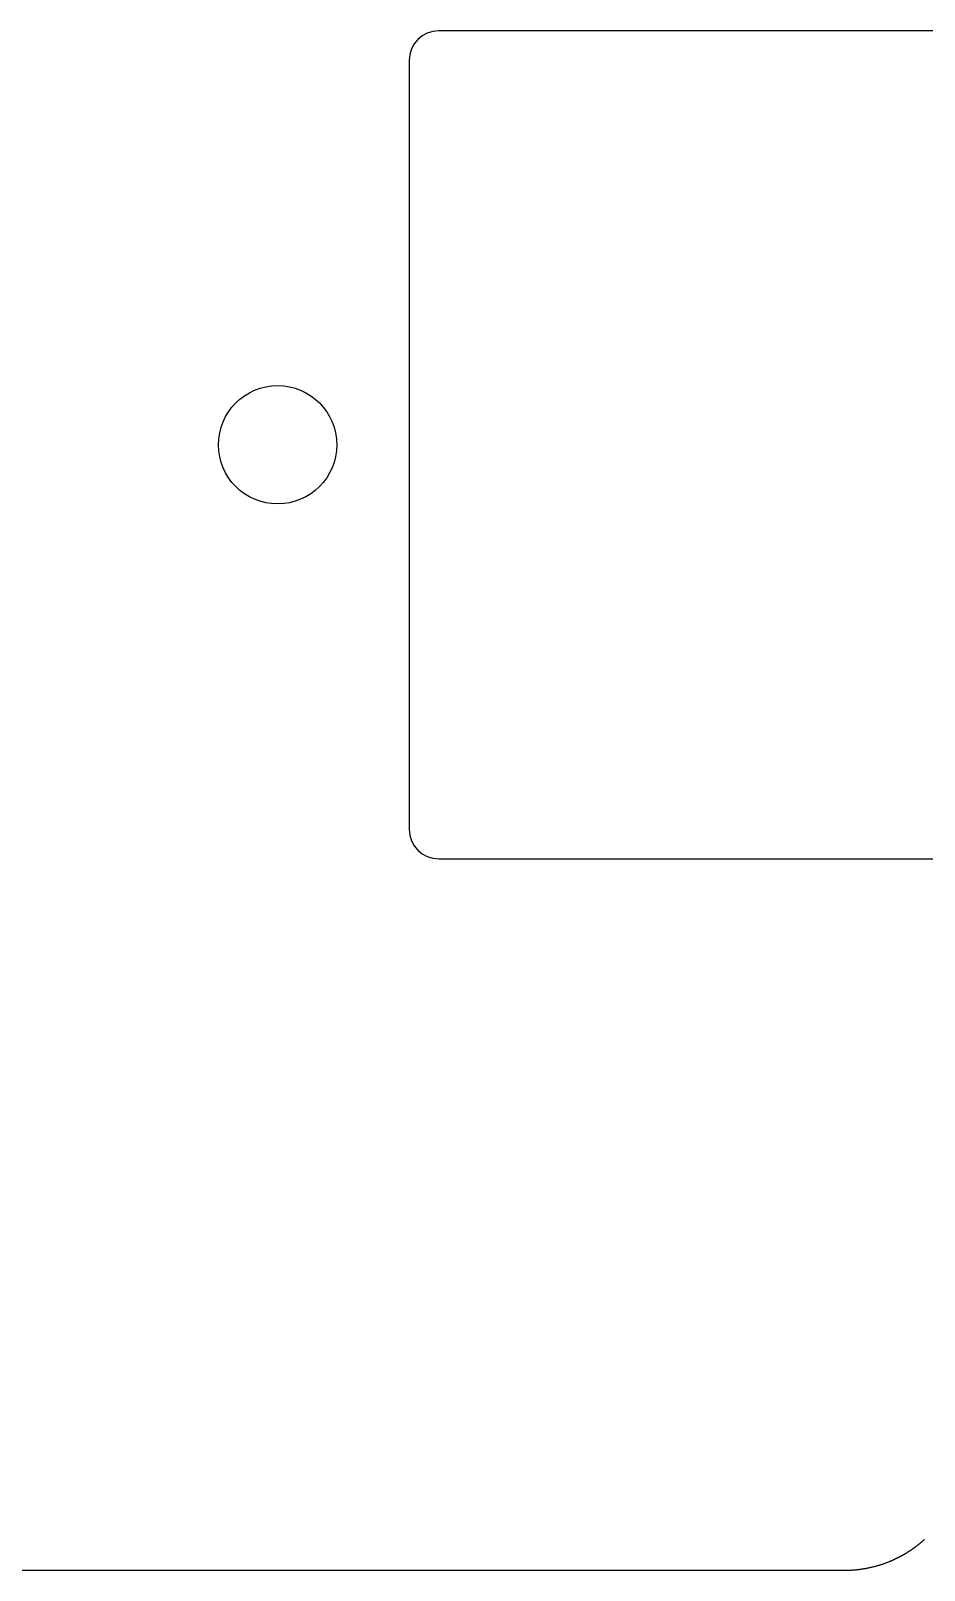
# Model space of a CAD drawing. Header units: millimetres. Extents: x -10 to 277, y -95 to 18.
# Drawn here: x 200.62 to 215.72, y -95.23 to -69.2 of the extents above; entities that cross this region are included whole.
import ezdxf

# ---------------------------------------------------------------- set-up
doc = ezdxf.new("R2010")
doc.units = ezdxf.units.MM
doc.header["$MEASUREMENT"] = 0
doc.layers.get('0').update_dxf_attribs({"linetype": 'CONTINUOUS'})
doc.layers.add('Edge.Cuts', color=53, linetype='CONTINUOUS')

msp = doc.modelspace()

# ---------------------------------------------------------------- linework, layer by layer
msp.add_lwpolyline([(207.0125, -69.6975), (207.0125, -82.6975, 0.414212391), (207.5125, -83.1975), (221.1125, -83.1975, 0.414213562), (221.6125, -82.6975), (221.6125, -69.6975, 0.414213562), (221.1125, -69.1975), (207.5125, -69.1975, 0.414212391)], format="xyb", close=True)
msp.add_circle((204.7875, -76.1975), 1)
at = {"layer": 'Edge.Cuts', "linetype": 'Continuous'}
for p, q in [((215.676089, -94.744918), (215.680886, -94.740796)), ((215.680886, -94.740796), (215.685671, -94.736657)), ((215.685671, -94.736657), (215.690442, -94.732504)), ((215.690442, -94.732504), (215.695201, -94.728335)), ((215.695201, -94.728335), (215.699946, -94.724151)), ((215.699946, -94.724151), (215.704678, -94.719952)), ((215.704678, -94.719952), (215.709397, -94.715738)), ((215.709397, -94.715738), (215.714104, -94.711509)), ((215.714104, -94.711509), (215.718796, -94.707265)), ((215.288407, -95.005228), (215.29403, -95.00233)), ((215.29403, -95.00233), (215.299643, -94.999415)), ((215.299643, -94.999415), (215.305247, -94.996482)), ((215.305247, -94.996482), (215.310843, -94.99353)), ((215.310843, -94.99353), (215.316428, -94.990562)), ((215.316428, -94.990562), (215.322004, -94.987576)), ((215.322004, -94.987576), (215.327571, -94.984572)), ((215.327571, -94.984572), (215.333128, -94.98155)), ((215.333128, -94.98155), (215.338675, -94.978512)), ((215.338675, -94.978512), (215.344213, -94.975455)), ((215.344213, -94.975455), (215.349741, -94.972381)), ((215.349741, -94.972381), (215.35526, -94.96929)), ((215.35526, -94.96929), (215.360768, -94.966181)), ((215.360768, -94.966181), (215.366267, -94.963055)), ((215.366267, -94.963055), (215.371755, -94.959911)), ((215.371755, -94.959911), (215.377234, -94.95675)), ((215.377234, -94.95675), (215.382702, -94.953572)), ((215.382702, -94.953572), (215.388161, -94.950376)), ((215.388161, -94.950376), (215.393609, -94.947164)), ((215.393609, -94.947164), (215.399047, -94.943934)), ((215.399047, -94.943934), (215.404475, -94.940687)), ((215.404475, -94.940687), (215.409893, -94.937423)), ((215.409893, -94.937423), (215.415299, -94.934142)), ((215.415299, -94.934142), (215.420696, -94.930843)), ((215.420696, -94.930843), (215.426082, -94.927528)), ((215.426082, -94.927528), (215.431458, -94.924195)), ((215.431458, -94.924195), (215.436823, -94.920846)), ((215.436823, -94.920846), (215.442178, -94.91748)), ((215.442178, -94.91748), (215.447521, -94.914097)), ((215.447521, -94.914097), (215.452854, -94.910696)), ((215.452854, -94.910696), (215.458176, -94.90728)), ((215.458176, -94.90728), (215.463487, -94.903846)), ((215.463487, -94.903846), (215.468787, -94.900396)), ((215.468787, -94.900396), (215.474077, -94.896928)), ((215.474077, -94.896928), (215.479355, -94.893444)), ((215.479355, -94.893444), (215.484623, -94.889944)), ((215.484623, -94.889944), (215.489879, -94.886427)), ((215.489879, -94.886427), (215.495124, -94.882893)), ((215.495124, -94.882893), (215.500357, -94.879343)), ((215.500357, -94.879343), (215.50558, -94.875775)), ((215.50558, -94.875775), (215.510791, -94.872192)), ((215.510791, -94.872192), (215.515991, -94.868592)), ((215.515991, -94.868592), (215.521179, -94.864976)), ((215.521179, -94.864976), (215.526356, -94.861343)), ((215.526356, -94.861343), (215.531521, -94.857695)), ((215.531521, -94.857695), (215.536676, -94.854029)), ((215.536676, -94.854029), (215.541817, -94.850348)), ((215.541817, -94.850348), (215.546948, -94.84665)), ((215.546948, -94.84665), (215.552067, -94.842936)), ((215.552067, -94.842936), (215.557174, -94.839205)), ((215.557174, -94.839205), (215.562269, -94.835459)), ((215.562269, -94.835459), (215.567353, -94.831696)), ((215.567353, -94.831696), (215.572424, -94.827918)), ((215.572424, -94.827918), (215.577484, -94.824123)), ((215.577484, -94.824123), (215.582531, -94.820313)), ((215.582531, -94.820313), (215.587566, -94.816486)), ((215.587566, -94.816486), (215.592589, -94.812644)), ((215.592589, -94.812644), (215.597601, -94.808785)), ((215.597601, -94.808785), (215.602599, -94.804911)), ((215.602599, -94.804911), (215.607586, -94.801021)), ((215.607586, -94.801021), (215.61256, -94.797115)), ((215.61256, -94.797115), (215.617523, -94.793193)), ((215.617523, -94.793193), (215.622472, -94.789256)), ((215.622472, -94.789256), (215.62741, -94.785303)), ((215.62741, -94.785303), (215.632334, -94.781335)), ((215.632334, -94.781335), (215.637247, -94.77735)), ((215.637247, -94.77735), (215.642146, -94.773351)), ((215.642146, -94.773351), (215.647034, -94.769335)), ((215.647034, -94.769335), (215.651907, -94.765304)), ((215.651907, -94.765304), (215.65677, -94.761258)), ((215.65677, -94.761258), (215.661618, -94.757196)), ((215.661618, -94.757196), (215.666455, -94.753119)), ((215.666455, -94.753119), (215.671278, -94.749027)), ((215.671278, -94.749027), (215.676089, -94.744918)), ((52.325, -95.226), (214.375, -95.226)), ((214.375, -95.226), (214.387654, -95.22596)), ((214.387654, -95.22596), (214.400306, -95.22584)), ((214.400306, -95.22584), (214.412956, -95.22564)), ((214.412956, -95.22564), (214.425603, -95.22536)), ((214.425603, -95.22536), (214.438248, -95.225001)), ((214.438248, -95.225001), (214.450889, -95.224561)), ((214.450889, -95.224561), (214.463526, -95.224042)), ((214.463526, -95.224042), (214.476159, -95.223442)), ((214.476159, -95.223442), (214.488787, -95.222763)), ((214.488787, -95.222763), (214.50141, -95.222004)), ((214.50141, -95.222004), (214.514028, -95.221166)), ((214.514028, -95.221166), (214.52664, -95.220247)), ((214.52664, -95.220247), (214.539245, -95.219249)), ((214.539245, -95.219249), (214.551843, -95.218171)), ((214.551843, -95.218171), (214.564434, -95.217014)), ((214.564434, -95.217014), (214.577017, -95.215777)), ((214.577017, -95.215777), (214.589592, -95.21446)), ((214.589592, -95.21446), (214.602157, -95.213064)), ((214.602157, -95.213064), (214.614714, -95.211589)), ((214.614714, -95.211589), (214.627261, -95.210034)), ((214.627261, -95.210034), (214.639798, -95.2084)), ((214.639798, -95.2084), (214.652325, -95.206686)), ((214.652325, -95.206686), (214.66484, -95.204894)), ((214.66484, -95.204894), (214.677344, -95.203022)), ((214.677344, -95.203022), (214.689836, -95.201071)), ((214.689836, -95.201071), (214.702315, -95.199041)), ((214.702315, -95.199041), (214.714781, -95.196933)), ((214.714781, -95.196933), (214.727234, -95.194745)), ((214.727234, -95.194745), (214.739673, -95.192479)), ((214.739673, -95.192479), (214.752098, -95.190134)), ((214.752098, -95.190134), (214.764507, -95.18771)), ((214.764507, -95.18771), (214.776902, -95.185208)), ((214.776902, -95.185208), (214.78928, -95.182628)), ((214.78928, -95.182628), (214.801642, -95.179969)), ((214.801642, -95.179969), (214.813988, -95.177232)), ((214.813988, -95.177232), (214.826316, -95.174417)), ((214.826316, -95.174417), (214.838626, -95.171524)), ((214.838626, -95.171524), (214.850918, -95.168553)), ((214.850918, -95.168553), (214.863191, -95.165505)), ((214.863191, -95.165505), (214.875446, -95.162379)), ((214.875446, -95.162379), (214.88768, -95.159175)), ((214.88768, -95.159175), (214.899894, -95.155894)), ((214.899894, -95.155894), (214.912087, -95.152535)), ((214.912087, -95.152535), (214.924259, -95.1491)), ((214.924259, -95.1491), (214.93641, -95.145587)), ((214.93641, -95.145587), (214.948538, -95.141998)), ((214.948538, -95.141998), (214.960644, -95.138332)), ((214.960644, -95.138332), (214.972726, -95.13459)), ((214.972726, -95.13459), (214.984785, -95.130771)), ((214.984785, -95.130771), (214.996819, -95.126875)), ((214.996819, -95.126875), (215.008829, -95.122904)), ((215.008829, -95.122904), (215.020814, -95.118857)), ((215.020814, -95.118857), (215.032773, -95.114734)), ((215.032773, -95.114734), (215.044706, -95.110535)), ((215.044706, -95.110535), (215.056613, -95.106261)), ((215.056613, -95.106261), (215.068492, -95.101912)), ((215.068492, -95.101912), (215.080344, -95.097487)), ((215.080344, -95.097487), (215.092167, -95.092988)), ((215.092167, -95.092988), (215.103962, -95.088414)), ((215.103962, -95.088414), (215.115728, -95.083765)), ((215.115728, -95.083765), (215.127465, -95.079042)), ((215.127465, -95.079042), (215.139171, -95.074245)), ((215.139171, -95.074245), (215.145013, -95.071819)), ((215.145013, -95.071819), (215.150847, -95.069374)), ((215.150847, -95.069374), (215.156674, -95.066911)), ((215.156674, -95.066911), (215.162492, -95.064429)), ((215.162492, -95.064429), (215.168303, -95.061929)), ((215.168303, -95.061929), (215.174106, -95.059411)), ((215.174106, -95.059411), (215.179901, -95.056874)), ((215.179901, -95.056874), (215.185688, -95.054319)), ((215.185688, -95.054319), (215.191466, -95.051746)), ((215.191466, -95.051746), (215.197237, -95.049154)), ((215.197237, -95.049154), (215.202999, -95.046544)), ((215.202999, -95.046544), (215.208753, -95.043916)), ((215.208753, -95.043916), (215.214499, -95.04127)), ((215.214499, -95.04127), (215.220236, -95.038606)), ((215.220236, -95.038606), (215.225965, -95.035923)), ((215.225965, -95.035923), (215.231685, -95.033223)), ((215.231685, -95.033223), (215.237397, -95.030504)), ((215.237397, -95.030504), (215.2431, -95.027767)), ((215.2431, -95.027767), (215.248794, -95.025013)), ((215.248794, -95.025013), (215.25448, -95.02224)), ((215.25448, -95.02224), (215.260157, -95.01945)), ((215.260157, -95.01945), (215.265825, -95.016641)), ((215.265825, -95.016641), (215.271484, -95.013815)), ((215.271484, -95.013815), (215.277134, -95.01097)), ((215.277134, -95.01097), (215.282775, -95.008108)), ((215.282775, -95.008108), (215.288407, -95.005228))]:
    msp.add_line(p, q, dxfattribs=at)

doc.saveas('drawing.dxf')
